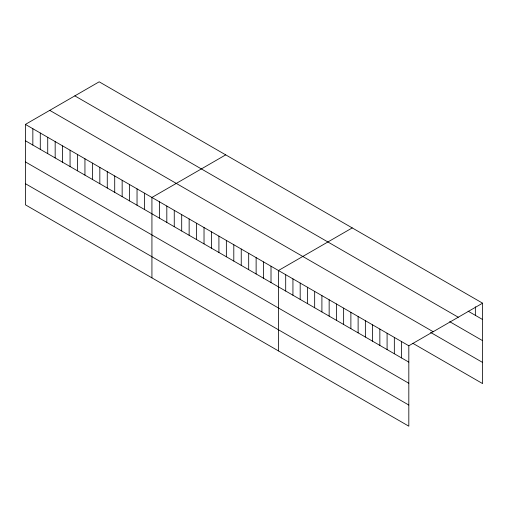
<?xml version="1.0" encoding="UTF-8"?>
<svg xmlns="http://www.w3.org/2000/svg" width="508" height="508" viewBox="0 0 508 508"><rect width="100%" height="100%" fill="white"/><g stroke="black" fill="none" stroke-linecap="round" stroke-linejoin="round"><path stroke-width="0.76" d="M25.4 124.409L408.819 345.777L408.819 426.187L25.4 204.819L25.4 124.409L99.181 81.813L482.6 303.181L482.6 383.591L412.807 343.294M225.711 154.864L151.93 197.46L151.93 277.87M352.241 227.914L278.454 270.51L278.454 350.92M408.819 345.777L482.6 303.181M468.116 311.163L482.6 319.526M74.835 95.872L458.254 317.233M449.682 321.659L482.6 340.665M49.746 110.357L433.165 331.718M430.587 332.416L482.6 362.445M25.4 140.754L408.819 362.121M25.4 161.9L408.819 383.261M25.4 183.68L408.819 405.047M475.355 306.781L475.355 315.341M401.574 341.592L401.574 357.943M394.335 337.414L394.335 353.759M387.09 333.235L387.09 349.58M379.851 329.051L379.851 345.396M372.605 324.872L372.605 341.217M365.366 320.688L365.366 337.033M358.121 316.509L358.121 332.854M350.882 312.325L350.882 328.67M343.637 308.146L343.637 324.491M336.398 303.962L336.398 320.307M329.152 299.784L329.152 316.128M321.907 295.599L321.907 311.944M314.668 291.421L314.668 307.765M307.423 287.236L307.423 303.581M300.184 283.058L300.184 299.403M292.938 278.873L292.938 295.218M285.699 274.695L285.699 291.04M271.012 266.217L271.012 282.562M263.569 261.918L263.569 278.263M256.127 257.62L256.127 273.964M248.685 253.327L248.685 269.672M241.243 249.028L241.243 265.373M233.801 244.729L233.801 261.074M226.358 240.43L226.358 256.775M218.916 236.137L218.916 252.482M211.468 231.839L211.468 248.183M204.026 227.54L204.026 243.884M196.583 223.247L196.583 239.592M189.141 218.948L189.141 235.293M181.699 214.649L181.699 230.994M174.257 210.356L174.257 226.701M166.814 206.058L166.814 222.402M159.372 201.759L159.372 218.103M144.488 193.167L144.488 209.512M137.039 188.868L137.039 205.213M129.597 184.569L129.597 200.914M122.155 180.276L122.155 196.621M114.713 175.978L114.713 192.322M107.271 171.679L107.271 188.024M99.828 167.38L99.828 183.731M92.386 163.087L92.386 179.432M84.944 158.788L84.944 175.133M77.502 154.489L77.502 170.834M70.06 150.197L70.06 166.541M62.611 145.898L62.611 162.243M55.169 141.599L55.169 157.944M47.727 137.306L47.727 153.651M40.284 133.007L40.284 149.352M32.842 128.708L32.842 145.053"/></g></svg>
